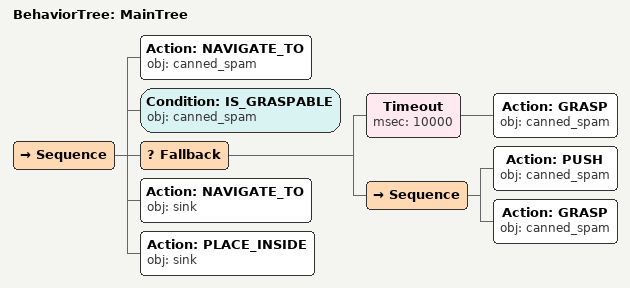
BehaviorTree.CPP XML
<root main_tree_to_execute="MainTree">
  <BehaviorTree ID="MainTree">
    <Sequence>
      <!-- Navigate to canned_spam -->
      <Action ID="NAVIGATE_TO" obj="canned_spam" />
      <!-- Check canned_spam is graspable before GRASP -->
      <Condition ID="IS_GRASPABLE" obj="canned_spam" />
      <!-- Fallback: if GRASP canned_spam fails, try alternative to reposition -->
      <Fallback>
        <!-- Timeout: GRASP canned_spam within 10s -->
        <Timeout msec="10000">
          <!-- Grasp canned_spam -->
          <Action ID="GRASP" obj="canned_spam" />
        </Timeout>
        <Sequence>
          <!-- Push canned_spam forward toward front edge of table -->
          <Action ID="PUSH" obj="canned_spam" />
          <!-- Grasp canned_spam -->
          <Action ID="GRASP" obj="canned_spam" />
        </Sequence>
      </Fallback>
      <!-- Navigate to sink -->
      <Action ID="NAVIGATE_TO" obj="sink" />
      <!-- Place inside sink -->
      <Action ID="PLACE_INSIDE" obj="sink" />
    </Sequence>
  </BehaviorTree>
</root>
